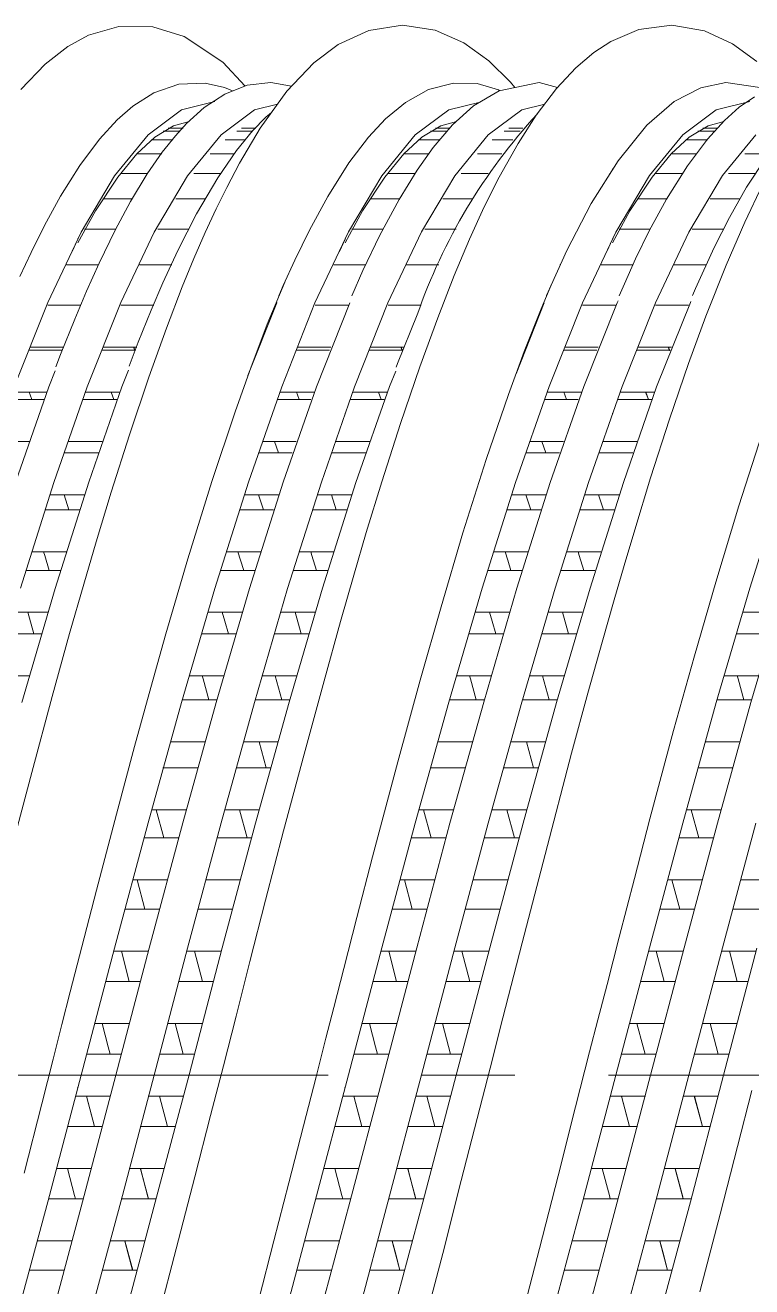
# Model space of a CAD drawing. Header units: millimetres. Extents: x 4229 to 8429, y -1187 to 1783.
# Drawn here: x 5925.18 to 5944.64, y -350.42 to -316.61 of the extents above; entities that cross this region are included whole.
import ezdxf

# ---------------------------------------------------------------- set-up
doc = ezdxf.new("R2010")
doc.units = ezdxf.units.MM
doc.linetypes.add('CENTER', pattern=[2, 1.25, -0.25, 0.25, -0.25])

msp = doc.modelspace()

# ---------------------------------------------------------------- linework, layer by layer
at = {"linetype": 'Continuous', "lineweight": 5}
for p, q in [((5927.693, -316.641), (5926.874, -316.879)), ((5928.604, -316.65), (5927.693, -316.641)), ((5929.438, -316.908), (5928.604, -316.65)), ((5934.389, -316.749), (5933.566, -317.129)), ((5935.284, -316.61), (5934.389, -316.749)), ((5936.159, -316.742), (5935.284, -316.61)), ((5936.933, -317.086), (5936.159, -316.742)), ((5941.621, -316.727), (5940.866, -317.044)), ((5942.506, -316.611), (5941.621, -316.727)), ((5943.376, -316.757), (5942.506, -316.611)), ((5944.129, -317.106), (5943.376, -316.757)), ((5926.874, -316.879), (5926.321, -317.182)), ((5930.473, -317.597), (5929.438, -316.908)), ((5933.566, -317.129), (5932.911, -317.621)), ((5937.6, -317.568), (5936.933, -317.086)), ((5940.866, -317.044), (5940.413, -317.34)), ((5944.777, -317.585), (5944.129, -317.106)), ((5926.321, -317.182), (5925.721, -317.65)), ((5940.413, -317.34), (5939.929, -317.752)), ((5925.721, -317.65), (5925.067, -318.334)), ((5931.071, -318.24), (5930.473, -317.597)), ((5932.911, -317.621), (5932.192, -318.373)), ((5938.179, -318.14), (5937.6, -317.568)), ((5939.929, -317.752), (5939.417, -318.304)), ((5930.002, -318.159), (5929.293, -318.19)), ((5930.521, -318.276), (5930.002, -318.159)), ((5931.763, -318.145), (5931.131, -318.216)), ((5932.317, -318.242), (5931.763, -318.145)), ((5936.657, -318.159), (5935.988, -318.335)), ((5937.288, -318.176), (5936.657, -318.159)), ((5938.946, -318.146), (5937.874, -318.364)), ((5938.293, -318.279), (5938.179, -318.14)), ((5939.438, -318.282), (5938.946, -318.146)), ((5943.945, -318.148), (5943.275, -318.285)), ((5944.862, -318.281), (5943.945, -318.148)), ((5928.627, -318.425), (5928.069, -318.782)), ((5929.293, -318.19), (5928.627, -318.425)), ((5930.527, -318.454), (5929.979, -318.817)), ((5930.736, -318.372), (5930.521, -318.276)), ((5931.131, -318.216), (5930.527, -318.454)), ((5932.192, -318.373), (5931.478, -319.365)), ((5935.988, -318.335), (5935.369, -318.679)), ((5937.874, -318.364), (5937.193, -318.774)), ((5937.858, -318.345), (5937.288, -318.176)), ((5937.889, -318.361), (5937.858, -318.345)), ((5939.417, -318.304), (5938.872, -319.021)), ((5943.275, -318.285), (5942.567, -318.651)), ((5928.069, -318.782), (5927.649, -319.148)), ((5930.258, -318.656), (5929.366, -318.879)), ((5929.979, -318.817), (5929.505, -319.246)), ((5930.259, -318.657), (5930.258, -318.656)), ((5931.939, -318.725), (5931.32, -318.879)), ((5935.369, -318.679), (5934.832, -319.123)), ((5937.364, -318.671), (5936.532, -318.879)), ((5937.193, -318.774), (5936.628, -319.28)), ((5939.096, -318.727), (5938.486, -318.879)), ((5942.567, -318.651), (5941.83, -319.29)), ((5944.588, -318.657), (5943.686, -318.88)), ((5944.307, -318.808), (5943.912, -319.159)), ((5944.72, -318.525), (5944.307, -318.808)), ((5927.649, -319.148), (5927.173, -319.665)), ((5929.366, -318.879), (5928.475, -319.544)), ((5931.32, -318.879), (5930.429, -319.544)), ((5931.626, -319.077), (5931.269, -319.443)), ((5931.775, -318.952), (5931.626, -319.077)), ((5934.832, -319.123), (5934.374, -319.613)), ((5936.532, -318.879), (5935.629, -319.546)), ((5938.486, -318.879), (5937.583, -319.546)), ((5938.872, -319.021), (5938.382, -319.782)), ((5943.686, -318.88), (5942.795, -319.545)), ((5943.912, -319.159), (5943.453, -319.665)), ((5928.652, -319.608), (5929.155, -319.302)), ((5929.337, -319.449), (5928.882, -319.449)), ((5929.329, -319.449), (5928.913, -319.449)), ((5929.411, -319.372), (5929.013, -319.372)), ((5929.394, -319.372), (5929.039, -319.372)), ((5929.155, -319.302), (5929.576, -319.188)), ((5929.505, -319.246), (5929.204, -319.573)), ((5931.269, -319.443), (5930.842, -319.964)), ((5931.279, -319.449), (5930.853, -319.449)), ((5931.478, -319.365), (5930.92, -320.31)), ((5931.356, -319.372), (5930.975, -319.372)), ((5935.81, -319.608), (5936.312, -319.302)), ((5936.495, -319.449), (5936.039, -319.449)), ((5936.487, -319.449), (5936.071, -319.449)), ((5936.628, -319.28), (5936.11, -319.884)), ((5936.568, -319.372), (5936.17, -319.372)), ((5936.551, -319.372), (5936.197, -319.372)), ((5936.312, -319.302), (5936.733, -319.188)), ((5938.437, -319.449), (5938.01, -319.449)), ((5938.513, -319.372), (5938.133, -319.372)), ((5941.83, -319.29), (5941.062, -320.24)), ((5942.969, -319.608), (5943.472, -319.302)), ((5943.654, -319.449), (5943.199, -319.449)), ((5943.646, -319.449), (5943.231, -319.449)), ((5943.728, -319.372), (5943.33, -319.372)), ((5943.711, -319.372), (5943.356, -319.372)), ((5943.472, -319.302), (5943.893, -319.188)), ((5927.173, -319.665), (5926.642, -320.371)), ((5928.475, -319.544), (5927.572, -320.644)), ((5928.169, -320.059), (5928.652, -319.608)), ((5929.117, -319.678), (5928.571, -319.678)), ((5929.136, -319.678), (5928.577, -319.678)), ((5929.204, -319.573), (5928.851, -320.014)), ((5930.429, -319.544), (5929.526, -320.644)), ((5931.089, -319.678), (5930.537, -319.678)), ((5934.374, -319.613), (5933.853, -320.302)), ((5935.629, -319.546), (5934.738, -320.642)), ((5935.327, -320.059), (5935.81, -319.608)), ((5936.275, -319.678), (5935.729, -319.678)), ((5936.293, -319.678), (5935.735, -319.678)), ((5937.583, -319.546), (5936.692, -320.642)), ((5938.247, -319.678), (5937.694, -319.678)), ((5938.382, -319.782), (5937.878, -320.68)), ((5942.795, -319.545), (5941.903, -320.64)), ((5942.486, -320.059), (5942.969, -319.608)), ((5943.434, -319.678), (5942.888, -319.678)), ((5943.453, -319.678), (5942.894, -319.678)), ((5943.453, -319.665), (5942.921, -320.377)), ((5944.749, -319.545), (5943.857, -320.64)), ((5927.66, -320.679), (5928.169, -320.059)), ((5928.838, -320.058), (5928.17, -320.058)), ((5928.836, -320.058), (5928.176, -320.058)), ((5928.851, -320.014), (5928.447, -320.594)), ((5930.79, -320.058), (5930.14, -320.058)), ((5930.842, -319.964), (5930.341, -320.697)), ((5934.818, -320.679), (5935.327, -320.059)), ((5935.996, -320.058), (5935.327, -320.058)), ((5935.994, -320.058), (5935.334, -320.058)), ((5936.11, -319.884), (5935.677, -320.497)), ((5937.948, -320.058), (5937.298, -320.058)), ((5941.977, -320.679), (5942.486, -320.059)), ((5943.155, -320.058), (5942.487, -320.058)), ((5943.153, -320.058), (5942.493, -320.058)), ((5945.107, -320.058), (5944.457, -320.058)), ((5945.025, -320.156), (5944.503, -320.949)), ((5926.642, -320.371), (5926.129, -321.188)), ((5926.595, -320.464), (5926.595, -320.46)), ((5930.92, -320.31), (5930.579, -320.955)), ((5933.853, -320.302), (5933.29, -321.201)), ((5933.753, -320.464), (5933.753, -320.46)), ((5935.677, -320.497), (5935.197, -321.282)), ((5941.062, -320.24), (5940.341, -321.385)), ((5940.912, -320.464), (5940.912, -320.46)), ((5942.921, -320.377), (5942.363, -321.268)), ((5926.509, -320.587), (5926.508, -320.587)), ((5927.572, -320.644), (5926.681, -322.152)), ((5927.064, -321.581), (5927.66, -320.679)), ((5928.467, -320.587), (5927.736, -320.587)), ((5928.455, -320.587), (5927.738, -320.587)), ((5928.447, -320.594), (5928, -321.333)), ((5929.526, -320.644), (5928.635, -322.152)), ((5930.425, -320.587), (5929.698, -320.587)), ((5930.341, -320.697), (5929.773, -321.669)), ((5933.666, -320.587), (5933.665, -320.587)), ((5934.738, -320.642), (5933.846, -322.149)), ((5934.221, -321.581), (5934.818, -320.679)), ((5935.624, -320.587), (5934.893, -320.587)), ((5935.613, -320.587), (5934.896, -320.587)), ((5936.692, -320.642), (5935.8, -322.149)), ((5937.582, -320.587), (5936.856, -320.587)), ((5937.878, -320.68), (5937.478, -321.481)), ((5940.826, -320.587), (5940.825, -320.587)), ((5941.903, -320.64), (5941, -322.154)), ((5941.381, -321.581), (5941.977, -320.679)), ((5942.784, -320.587), (5942.053, -320.587)), ((5942.772, -320.587), (5942.056, -320.587)), ((5943.857, -320.64), (5942.955, -322.154)), ((5944.742, -320.587), (5944.016, -320.587)), ((5926.129, -321.188), (5925.698, -321.978)), ((5930.579, -320.955), (5930.295, -321.533)), ((5933.29, -321.201), (5932.8, -322.1)), ((5944.503, -320.949), (5944.042, -321.763)), ((5944.932, -320.891), (5944.457, -321.885)), ((5928.047, -321.261), (5927.266, -321.261)), ((5928.055, -321.261), (5927.275, -321.261)), ((5928, -321.333), (5927.59, -322.101)), ((5929.658, -321.261), (5929.213, -321.261)), ((5930.007, -321.261), (5929.227, -321.261)), ((5930.295, -321.533), (5930.002, -322.167)), ((5935.205, -321.261), (5934.424, -321.261)), ((5935.213, -321.261), (5934.433, -321.261)), ((5935.197, -321.282), (5934.682, -322.241)), ((5936.815, -321.261), (5936.37, -321.261)), ((5937.165, -321.261), (5936.385, -321.261)), ((5937.478, -321.481), (5937.084, -322.343)), ((5940.341, -321.385), (5939.685, -322.645)), ((5942.364, -321.261), (5941.583, -321.261)), ((5942.373, -321.261), (5941.592, -321.261)), ((5942.363, -321.268), (5941.898, -322.124)), ((5943.975, -321.261), (5943.53, -321.261)), ((5944.325, -321.261), (5943.544, -321.261)), ((5926.595, -322.442), (5927.064, -321.581)), ((5929.773, -321.669), (5929.274, -322.645)), ((5933.753, -322.442), (5934.221, -321.581)), ((5940.912, -322.442), (5941.381, -321.581)), ((5944.042, -321.763), (5943.638, -322.566)), ((5925.698, -321.978), (5925.343, -322.698)), ((5926.681, -322.152), (5925.789, -324.045)), ((5927.607, -322.077), (5926.773, -322.077)), ((5927.608, -322.077), (5926.794, -322.077)), ((5927.59, -322.101), (5927.161, -322.987)), ((5928.635, -322.152), (5927.743, -324.045)), ((5929.564, -322.077), (5928.731, -322.077)), ((5929.566, -322.077), (5928.733, -322.077)), ((5930.002, -322.167), (5929.699, -322.863)), ((5932.8, -322.1), (5932.405, -322.903)), ((5933.846, -322.149), (5932.943, -324.051)), ((5934.764, -322.077), (5933.931, -322.077)), ((5934.766, -322.077), (5933.951, -322.077)), ((5935.8, -322.149), (5934.897, -324.051)), ((5936.722, -322.077), (5935.889, -322.077)), ((5936.724, -322.077), (5935.891, -322.077)), ((5941, -322.154), (5940.109, -324.048)), ((5941.924, -322.077), (5941.091, -322.077)), ((5941.925, -322.077), (5941.111, -322.077)), ((5941.898, -322.124), (5941.532, -322.872)), ((5942.955, -322.154), (5942.063, -324.048)), ((5943.881, -322.077), (5943.048, -322.077)), ((5943.883, -322.077), (5943.05, -322.077)), ((5944.457, -321.885), (5943.955, -323.038)), ((5926.595, -322.344), (5926.442, -322.675)), ((5926.595, -322.324), (5926.595, -322.344)), ((5933.753, -322.344), (5933.599, -322.675)), ((5933.753, -322.324), (5933.753, -322.344)), ((5934.682, -322.241), (5934.229, -323.182)), ((5937.084, -322.343), (5936.675, -323.32)), ((5940.912, -322.344), (5940.759, -322.675)), ((5940.912, -322.324), (5940.912, -322.344)), ((5925.343, -322.698), (5925.043, -323.346)), ((5929.274, -322.645), (5928.872, -323.514)), ((5929.699, -322.863), (5929.387, -323.625)), ((5939.685, -322.645), (5939.141, -323.856)), ((5941.532, -322.872), (5941.23, -323.539)), ((5943.638, -322.566), (5943.132, -323.668)), ((5925.19, -323.028), (5925.188, -323.028)), ((5927.143, -323.028), (5926.29, -323.028)), ((5927.144, -323.028), (5926.595, -323.028)), ((5927.161, -322.987), (5926.823, -323.741)), ((5929.107, -323.028), (5928.241, -323.028)), ((5929.095, -323.028), (5928.243, -323.028)), ((5932.405, -322.903), (5932.091, -323.59)), ((5932.348, -323.028), (5932.346, -323.028)), ((5934.3, -323.028), (5933.447, -323.028)), ((5934.301, -323.028), (5933.753, -323.028)), ((5934.229, -323.182), (5933.93, -323.859)), ((5936.264, -323.028), (5935.399, -323.028)), ((5936.253, -323.028), (5935.4, -323.028)), ((5939.507, -323.028), (5939.505, -323.028)), ((5941.46, -323.028), (5940.607, -323.028)), ((5941.461, -323.028), (5940.912, -323.028)), ((5943.424, -323.028), (5942.558, -323.028)), ((5943.412, -323.028), (5942.56, -323.028)), ((5943.955, -323.038), (5943.409, -324.409)), ((5928.872, -323.514), (5928.555, -324.247)), ((5931.665, -324.621), (5932.135, -323.495)), ((5936.675, -323.32), (5936.236, -324.449)), ((5938.999, -324.208), (5939.287, -323.531)), ((5941.23, -323.539), (5941.095, -323.862)), ((5926.823, -323.741), (5926.508, -324.484)), ((5929.387, -323.625), (5928.963, -324.732)), ((5932.091, -323.59), (5931.976, -323.86)), ((5943.132, -323.668), (5943.054, -323.856)), ((5925.789, -324.045), (5924.886, -326.301)), ((5926.666, -324.111), (5925.79, -324.111)), ((5926.671, -324.111), (5926.595, -324.111)), ((5927.743, -324.045), (5926.84, -326.301)), ((5928.616, -324.111), (5927.744, -324.111)), ((5928.63, -324.111), (5927.749, -324.111)), ((5928.555, -324.247), (5928.208, -325.106)), ((5931.92, -324.051), (5931.148, -325.996)), ((5931.924, -324.043), (5931.92, -324.051)), ((5932.943, -324.051), (5932.052, -326.298)), ((5933.824, -324.111), (5932.948, -324.111)), ((5933.874, -324.051), (5932.983, -326.298)), ((5933.829, -324.111), (5933.753, -324.111)), ((5934.897, -324.051), (5934.006, -326.298)), ((5935.774, -324.111), (5934.902, -324.111)), ((5935.788, -324.111), (5934.907, -324.111)), ((5939.086, -324.048), (5938.329, -325.954)), ((5938.55, -325.353), (5938.999, -324.208)), ((5940.109, -324.048), (5939.218, -326.294)), ((5940.983, -324.111), (5940.107, -324.111)), ((5941.04, -324.048), (5940.149, -326.294)), ((5940.989, -324.111), (5940.912, -324.111)), ((5941.064, -323.996), (5941.04, -324.048)), ((5942.063, -324.048), (5941.172, -326.294)), ((5942.934, -324.111), (5942.061, -324.111)), ((5942.947, -324.111), (5942.066, -324.111)), ((5942.998, -324.045), (5942.095, -326.301)), ((5943.012, -324.015), (5942.998, -324.045)), ((5926.508, -324.484), (5926.127, -325.438)), ((5935.684, -324.369), (5935.157, -325.673)), ((5936.236, -324.449), (5935.756, -325.765)), ((5943.409, -324.409), (5942.945, -325.674)), ((5928.963, -324.732), (5928.496, -326.044)), ((5931.231, -325.763), (5931.665, -324.621)), ((5925.319, -325.236), (5926.208, -325.236)), ((5927.272, -325.236), (5928.158, -325.236)), ((5927.283, -325.236), (5928.172, -325.236)), ((5928.208, -325.106), (5927.966, -325.745)), ((5928.121, -325.329), (5928.085, -325.236)), ((5928.132, -325.336), (5928.094, -325.236)), ((5932.477, -325.236), (5933.366, -325.236)), ((5934.43, -325.236), (5935.316, -325.236)), ((5934.441, -325.236), (5935.329, -325.236)), ((5935.279, -325.329), (5935.242, -325.236)), ((5935.29, -325.336), (5935.251, -325.236)), ((5939.636, -325.236), (5940.525, -325.236)), ((5941.589, -325.236), (5942.476, -325.236)), ((5941.6, -325.236), (5942.489, -325.236)), ((5942.439, -325.329), (5942.402, -325.236)), ((5942.449, -325.336), (5942.411, -325.236)), ((5926.176, -325.317), (5925.287, -325.317)), ((5926.127, -325.438), (5926.004, -325.765)), ((5928.126, -325.317), (5927.24, -325.317)), ((5928.14, -325.317), (5927.251, -325.317)), ((5933.334, -325.317), (5932.445, -325.317)), ((5935.284, -325.317), (5934.398, -325.317)), ((5935.298, -325.317), (5934.408, -325.317)), ((5938.125, -326.51), (5938.55, -325.353)), ((5940.493, -325.317), (5939.604, -325.317)), ((5942.443, -325.317), (5941.557, -325.317)), ((5942.457, -325.317), (5941.568, -325.317)), ((5925.989, -325.871), (5925.817, -326.301)), ((5927.953, -325.851), (5927.775, -326.298)), ((5930.803, -326.973), (5931.231, -325.763)), ((5935.105, -325.88), (5934.941, -326.294)), ((5935.157, -325.673), (5935.12, -325.775)), ((5935.756, -325.765), (5935.236, -327.283)), ((5942.945, -325.674), (5942.435, -327.165)), ((5928.496, -326.044), (5927.978, -327.59)), ((5924.854, -326.442), (5925.752, -326.442)), ((5925.817, -326.301), (5924.926, -328.863)), ((5925.316, -326.514), (5925.289, -326.442)), ((5925.359, -326.639), (5925.316, -326.514)), ((5926.84, -326.301), (5925.949, -328.863)), ((5926.805, -326.442), (5927.708, -326.442)), ((5926.82, -326.442), (5927.715, -326.442)), ((5927.775, -326.298), (5926.884, -328.86)), ((5927.483, -326.442), (5927.556, -326.639)), ((5927.484, -326.442), (5927.558, -326.639)), ((5932.052, -326.298), (5931.161, -328.86)), ((5932.012, -326.442), (5932.91, -326.442)), ((5932.983, -326.298), (5932.092, -328.86)), ((5932.473, -326.514), (5932.447, -326.442)), ((5932.517, -326.639), (5932.473, -326.514)), ((5934.006, -326.298), (5933.115, -328.86)), ((5933.963, -326.442), (5934.866, -326.442)), ((5933.977, -326.442), (5934.872, -326.442)), ((5934.941, -326.294), (5934.038, -328.867)), ((5934.641, -326.442), (5934.714, -326.639)), ((5934.641, -326.442), (5934.716, -326.639)), ((5937.529, -328.253), (5938.125, -326.51)), ((5939.218, -326.294), (5938.315, -328.867)), ((5939.172, -326.442), (5940.069, -326.442)), ((5940.149, -326.294), (5939.246, -328.867)), ((5939.633, -326.514), (5939.606, -326.442)), ((5939.677, -326.639), (5939.633, -326.514)), ((5941.172, -326.294), (5940.269, -328.867)), ((5941.122, -326.442), (5942.025, -326.442)), ((5941.137, -326.442), (5942.032, -326.442)), ((5942.095, -326.301), (5941.204, -328.863)), ((5941.8, -326.442), (5941.873, -326.639)), ((5941.801, -326.442), (5941.875, -326.639)), ((5925.679, -326.639), (5924.781, -326.639)), ((5927.639, -326.639), (5926.734, -326.639)), ((5927.643, -326.639), (5926.745, -326.639)), ((5932.837, -326.639), (5931.938, -326.639)), ((5934.796, -326.639), (5933.892, -326.639)), ((5934.801, -326.639), (5933.903, -326.639)), ((5939.996, -326.639), (5939.098, -326.639)), ((5941.956, -326.639), (5941.052, -326.639)), ((5941.96, -326.639), (5941.062, -326.639)), ((5926.595, -327.004), (5926.595, -327.019)), ((5930.18, -328.842), (5930.803, -326.973)), ((5933.753, -327.004), (5933.753, -327.019)), ((5935.236, -327.283), (5934.734, -328.844)), ((5940.912, -327.004), (5940.912, -327.019)), ((5942.435, -327.165), (5941.932, -328.742)), ((5927.978, -327.59), (5927.489, -329.125)), ((5944.3, -329.488), (5944.924, -327.549)), ((5924.381, -327.765), (5925.285, -327.765)), ((5926.33, -327.765), (5927.242, -327.765)), ((5926.595, -327.765), (5927.246, -327.765)), ((5931.538, -327.765), (5932.443, -327.765)), ((5931.862, -327.765), (5931.966, -328.07)), ((5933.487, -327.765), (5934.399, -327.765)), ((5933.753, -327.765), (5934.404, -327.765)), ((5938.698, -327.765), (5939.602, -327.765)), ((5939.021, -327.765), (5939.125, -328.07)), ((5940.647, -327.765), (5941.559, -327.765)), ((5940.912, -327.765), (5941.563, -327.765)), ((5927.14, -328.07), (5926.227, -328.07)), ((5927.144, -328.07), (5926.595, -328.07)), ((5932.337, -328.07), (5931.432, -328.07)), ((5934.298, -328.07), (5933.385, -328.07)), ((5934.302, -328.07), (5933.753, -328.07)), ((5936.907, -330.214), (5937.529, -328.253)), ((5939.497, -328.07), (5938.592, -328.07)), ((5941.457, -328.07), (5940.545, -328.07)), ((5941.461, -328.07), (5940.912, -328.07)), ((5925.949, -328.863), (5925.058, -331.697)), ((5926.884, -328.86), (5925.981, -331.705)), ((5929.535, -330.914), (5930.18, -328.842)), ((5931.161, -328.86), (5930.258, -331.705)), ((5932.092, -328.86), (5931.189, -331.705)), ((5933.115, -328.86), (5932.212, -331.705)), ((5934.038, -328.867), (5933.147, -331.701)), ((5934.734, -328.844), (5934.317, -330.21)), ((5938.315, -328.867), (5937.423, -331.701)), ((5939.246, -328.867), (5938.354, -331.701)), ((5940.269, -328.867), (5939.377, -331.701)), ((5941.204, -328.863), (5940.312, -331.697)), ((5941.932, -328.742), (5941.507, -330.136)), ((5945.48, -328.863), (5944.589, -331.697)), ((5925.853, -329.195), (5926.766, -329.195)), ((5926.355, -329.6), (5926.225, -329.195)), ((5926.595, -329.195), (5926.77, -329.195)), ((5927.489, -329.125), (5927.082, -330.459)), ((5931.058, -329.195), (5931.969, -329.195)), ((5931.561, -329.6), (5931.432, -329.195)), ((5933.011, -329.195), (5933.924, -329.195)), ((5933.513, -329.6), (5933.383, -329.195)), ((5933.753, -329.195), (5933.927, -329.195)), ((5938.217, -329.195), (5939.128, -329.195)), ((5938.721, -329.6), (5938.591, -329.195)), ((5940.17, -329.195), (5941.083, -329.195)), ((5940.672, -329.6), (5940.542, -329.195)), ((5940.912, -329.195), (5941.087, -329.195)), ((5926.633, -329.6), (5925.72, -329.6)), ((5926.643, -329.6), (5926.595, -329.6)), ((5931.837, -329.6), (5930.927, -329.6)), ((5933.791, -329.6), (5932.878, -329.6)), ((5933.8, -329.6), (5933.753, -329.6)), ((5938.997, -329.6), (5938.086, -329.6)), ((5940.95, -329.6), (5940.038, -329.6)), ((5940.96, -329.6), (5940.912, -329.6)), ((5943.677, -331.537), (5944.3, -329.488)), ((5934.317, -330.21), (5933.984, -331.35)), ((5936.321, -332.199), (5936.907, -330.214)), ((5941.507, -330.136), (5941.223, -331.091)), ((5927.082, -330.459), (5926.749, -331.587)), ((5925.366, -330.725), (5926.28, -330.725)), ((5925.674, -330.725), (5925.705, -330.821)), ((5925.705, -330.821), (5925.827, -331.22)), ((5928.947, -332.918), (5929.535, -330.914)), ((5930.57, -330.725), (5931.491, -330.725)), ((5930.881, -330.725), (5930.952, -330.945)), ((5930.952, -330.945), (5931.034, -331.22)), ((5932.524, -330.725), (5933.438, -330.725)), ((5932.832, -330.725), (5932.862, -330.821)), ((5932.862, -330.821), (5932.985, -331.22)), ((5937.729, -330.725), (5938.65, -330.725)), ((5938.04, -330.725), (5938.111, -330.945)), ((5938.111, -330.945), (5938.193, -331.22)), ((5939.683, -330.725), (5940.597, -330.725)), ((5939.991, -330.725), (5940.022, -330.821)), ((5940.022, -330.821), (5940.144, -331.22)), ((5926.125, -331.22), (5925.211, -331.22)), ((5931.339, -331.22), (5930.42, -331.22)), ((5933.283, -331.22), (5932.368, -331.22)), ((5933.984, -331.35), (5933.631, -332.588)), ((5938.498, -331.22), (5937.579, -331.22)), ((5940.443, -331.22), (5939.528, -331.22)), ((5941.223, -331.091), (5940.956, -332.01)), ((5926.749, -331.587), (5926.37, -332.917)), ((5943.105, -333.508), (5943.677, -331.537)), ((5925.981, -331.705), (5925.09, -334.762)), ((5930.258, -331.705), (5929.366, -334.762)), ((5931.189, -331.705), (5930.297, -334.762)), ((5932.212, -331.705), (5931.32, -334.762)), ((5933.147, -331.701), (5932.255, -334.757)), ((5937.423, -331.701), (5936.532, -334.757)), ((5938.354, -331.701), (5937.463, -334.757)), ((5939.377, -331.701), (5938.486, -334.757)), ((5940.312, -331.697), (5939.409, -334.766)), ((5940.956, -332.01), (5940.632, -333.144)), ((5944.589, -331.697), (5943.686, -334.766)), ((5945.52, -331.697), (5944.617, -334.766)), ((5924.873, -332.345), (5925.787, -332.345)), ((5925.418, -332.919), (5925.253, -332.345)), ((5930.077, -332.345), (5930.993, -332.345)), ((5930.53, -332.585), (5930.457, -332.345)), ((5932.031, -332.345), (5932.945, -332.345)), ((5932.575, -332.919), (5932.41, -332.345)), ((5935.763, -334.165), (5936.321, -332.199)), ((5937.237, -332.345), (5938.152, -332.345)), ((5937.689, -332.585), (5937.617, -332.345)), ((5939.19, -332.345), (5940.104, -332.345)), ((5939.735, -332.919), (5939.57, -332.345)), ((5944.405, -332.345), (5945.32, -332.345)), ((5930.625, -332.919), (5930.53, -332.585)), ((5933.631, -332.588), (5933.186, -334.179)), ((5937.784, -332.919), (5937.689, -332.585)), ((5925.617, -332.919), (5924.703, -332.919)), ((5926.37, -332.917), (5925.907, -334.597)), ((5928.544, -334.357), (5928.947, -332.918)), ((5930.824, -332.919), (5929.903, -332.919)), ((5932.775, -332.919), (5931.86, -332.919)), ((5937.984, -332.919), (5937.062, -332.919)), ((5939.935, -332.919), (5939.02, -332.919)), ((5945.152, -332.919), (5944.23, -332.919)), ((5940.632, -333.144), (5940.251, -334.511)), ((5942.547, -335.515), (5943.105, -333.508)), ((5924.368, -334.045), (5925.291, -334.045)), ((5929.573, -334.045), (5930.499, -334.045)), ((5929.922, -334.045), (5929.946, -334.126)), ((5931.526, -334.045), (5932.448, -334.045)), ((5931.877, -334.045), (5932.056, -334.688)), ((5936.733, -334.045), (5937.659, -334.045)), ((5937.082, -334.045), (5937.106, -334.126)), ((5938.685, -334.045), (5939.608, -334.045)), ((5939.036, -334.045), (5939.216, -334.688)), ((5943.901, -334.045), (5944.827, -334.045)), ((5944.249, -334.045), (5944.274, -334.126)), ((5928.112, -335.945), (5928.544, -334.357)), ((5929.946, -334.126), (5930.103, -334.688)), ((5933.186, -334.179), (5932.65, -336.143)), ((5935.16, -336.356), (5935.763, -334.165)), ((5937.106, -334.126), (5937.262, -334.688)), ((5944.274, -334.126), (5944.43, -334.688)), ((5925.907, -334.597), (5925.36, -336.637)), ((5930.314, -334.688), (5929.39, -334.688)), ((5932.268, -334.688), (5931.34, -334.688)), ((5937.473, -334.688), (5936.55, -334.688)), ((5939.427, -334.688), (5938.499, -334.688)), ((5940.251, -334.511), (5939.816, -336.117)), ((5944.641, -334.688), (5943.718, -334.688)), ((5929.366, -334.762), (5928.475, -337.989)), ((5930.297, -334.762), (5929.406, -337.989)), ((5931.32, -334.762), (5930.429, -337.989)), ((5932.255, -334.757), (5931.352, -337.998)), ((5936.532, -334.757), (5935.629, -337.998)), ((5937.463, -334.757), (5936.56, -337.998)), ((5938.486, -334.757), (5937.583, -337.998)), ((5939.409, -334.766), (5938.518, -337.993)), ((5943.686, -334.766), (5942.795, -337.993)), ((5944.617, -334.766), (5943.726, -337.993)), ((5941.916, -337.879), (5942.547, -335.515)), ((5927.627, -337.758), (5928.112, -335.945)), ((5929.07, -335.814), (5929.993, -335.814)), ((5931.026, -335.814), (5931.952, -335.814)), ((5931.64, -336.516), (5931.447, -335.814)), ((5936.229, -335.814), (5937.152, -335.814)), ((5938.185, -335.814), (5939.111, -335.814)), ((5938.799, -336.516), (5938.607, -335.814)), ((5943.397, -335.814), (5944.32, -335.814)), ((5932.65, -336.143), (5932.103, -338.2)), ((5934.482, -338.9), (5935.16, -336.356)), ((5939.816, -336.117), (5939.106, -338.832)), ((5925.36, -336.637), (5924.826, -338.66)), ((5929.8, -336.516), (5928.87, -336.516)), ((5931.759, -336.516), (5930.83, -336.516)), ((5936.96, -336.516), (5936.029, -336.516)), ((5938.918, -336.516), (5937.989, -336.516)), ((5944.127, -336.516), (5943.197, -336.516)), ((5927.09, -339.794), (5927.627, -337.758)), ((5928.565, -337.642), (5929.491, -337.642)), ((5928.9, -338.391), (5928.694, -337.642)), ((5930.517, -337.642), (5931.45, -337.642)), ((5930.924, -337.642), (5931.128, -338.391)), ((5935.724, -337.642), (5936.651, -337.642)), ((5936.059, -338.391), (5935.854, -337.642)), ((5937.676, -337.642), (5938.609, -337.642)), ((5938.084, -337.642), (5938.287, -338.391)), ((5942.892, -337.642), (5943.819, -337.642)), ((5943.227, -338.391), (5943.022, -337.642)), ((5928.475, -337.989), (5927.572, -341.345)), ((5929.406, -337.989), (5928.503, -341.345)), ((5930.429, -337.989), (5929.526, -341.345)), ((5931.352, -337.998), (5930.461, -341.34)), ((5935.629, -337.998), (5934.738, -341.34)), ((5936.56, -337.998), (5935.669, -341.34)), ((5937.583, -337.998), (5936.692, -341.34)), ((5938.518, -337.993), (5937.627, -341.336)), ((5941.499, -339.482), (5941.916, -337.879)), ((5942.795, -337.993), (5941.903, -341.336)), ((5943.726, -337.993), (5942.834, -341.336)), ((5944.749, -337.993), (5943.857, -341.336)), ((5929.29, -338.391), (5928.362, -338.391)), ((5931.245, -338.391), (5930.316, -338.391)), ((5932.103, -338.2), (5931.62, -340.06)), ((5936.45, -338.391), (5935.521, -338.391)), ((5938.405, -338.391), (5937.476, -338.391)), ((5943.618, -338.391), (5942.689, -338.391)), ((5934.061, -340.527), (5934.482, -338.9)), ((5939.106, -338.832), (5938.495, -341.199)), ((5926.696, -341.313), (5927.09, -339.794)), ((5928.06, -339.517), (5928.99, -339.517)), ((5928.179, -339.517), (5928.391, -340.302)), ((5930.014, -339.517), (5930.942, -339.517)), ((5935.22, -339.517), (5936.15, -339.517)), ((5935.338, -339.517), (5935.551, -340.302)), ((5937.174, -339.517), (5938.102, -339.517)), ((5941.092, -341.051), (5941.499, -339.482)), ((5942.388, -339.517), (5943.317, -339.517)), ((5942.506, -339.517), (5942.719, -340.302)), ((5944.342, -339.517), (5945.269, -339.517)), ((5931.62, -340.06), (5931.202, -341.705)), ((5928.781, -340.302), (5927.851, -340.302)), ((5930.73, -340.302), (5929.805, -340.302)), ((5935.94, -340.302), (5935.01, -340.302)), ((5937.89, -340.302), (5936.965, -340.302)), ((5943.108, -340.302), (5942.178, -340.302)), ((5945.058, -340.302), (5944.133, -340.302)), ((5933.714, -341.887), (5934.061, -340.527)), ((5940.766, -342.317), (5941.092, -341.051)), ((5926.387, -342.515), (5926.696, -341.313)), ((5927.572, -341.345), (5926.681, -344.746)), ((5927.551, -341.427), (5928.482, -341.427)), ((5928.503, -341.345), (5927.612, -344.746)), ((5927.97, -342.236), (5927.758, -341.427)), ((5929.526, -341.345), (5928.635, -344.746)), ((5929.506, -341.427), (5930.431, -341.427)), ((5930.461, -341.34), (5929.57, -344.741)), ((5929.928, -342.236), (5929.714, -341.427)), ((5934.738, -341.34), (5933.846, -344.741)), ((5934.711, -341.427), (5935.641, -341.427)), ((5935.669, -341.34), (5934.777, -344.741)), ((5935.129, -342.236), (5934.918, -341.427)), ((5936.692, -341.34), (5935.8, -344.741)), ((5936.665, -341.427), (5937.591, -341.427)), ((5937.627, -341.336), (5936.724, -344.751)), ((5937.087, -342.236), (5936.874, -341.427)), ((5938.495, -341.199), (5937.977, -343.213)), ((5941.903, -341.336), (5941, -344.751)), ((5941.879, -341.427), (5942.809, -341.427)), ((5942.834, -341.336), (5941.931, -344.751)), ((5942.297, -342.236), (5942.086, -341.427)), ((5943.857, -341.336), (5942.955, -344.751)), ((5943.833, -341.427), (5944.759, -341.427)), ((5944.781, -341.345), (5943.889, -344.746)), ((5944.255, -342.236), (5944.042, -341.427)), ((5931.202, -341.705), (5930.831, -343.165)), ((5933.447, -342.938), (5933.714, -341.887)), ((5928.267, -342.236), (5927.337, -342.236)), ((5930.217, -342.236), (5929.291, -342.236)), ((5935.427, -342.236), (5934.496, -342.236)), ((5937.376, -342.236), (5936.45, -342.236)), ((5940.522, -343.263), (5940.766, -342.317)), ((5942.595, -342.236), (5941.664, -342.236)), ((5944.544, -342.236), (5943.618, -342.236)), ((5926.162, -343.396), (5926.387, -342.515)), ((5930.831, -343.165), (5930.491, -344.497)), ((5933.238, -343.759), (5933.447, -342.938)), ((5925.929, -344.318), (5926.162, -343.396)), ((5927.039, -343.362), (5927.97, -343.362)), ((5927.241, -343.362), (5927.407, -343.994)), ((5928.993, -343.362), (5929.922, -343.362)), ((5929.2, -343.362), (5929.415, -344.183)), ((5934.198, -343.362), (5935.129, -343.362)), ((5934.401, -343.362), (5934.566, -343.994)), ((5936.153, -343.362), (5937.082, -343.362)), ((5936.36, -343.362), (5936.574, -344.183)), ((5937.977, -343.213), (5937.632, -344.558)), ((5940.3, -344.128), (5940.522, -343.263)), ((5941.366, -343.362), (5942.297, -343.362)), ((5941.568, -343.362), (5941.734, -343.994)), ((5943.32, -343.362), (5944.249, -343.362)), ((5943.528, -343.362), (5943.742, -344.183)), ((5932.973, -344.793), (5933.238, -343.759)), ((5927.753, -344.183), (5926.822, -344.183)), ((5927.407, -343.994), (5927.457, -344.183)), ((5929.707, -344.183), (5928.776, -344.183)), ((5934.912, -344.183), (5933.982, -344.183)), ((5934.566, -343.994), (5934.616, -344.183)), ((5936.867, -344.183), (5935.936, -344.183)), ((5939.925, -345.595), (5940.3, -344.128)), ((5942.08, -344.183), (5941.15, -344.183)), ((5941.734, -343.994), (5941.784, -344.183)), ((5944.035, -344.183), (5943.104, -344.183)), ((5925.627, -345.517), (5925.929, -344.318)), ((5930.491, -344.497), (5930.149, -345.834)), ((5926.681, -344.746), (5925.789, -348.146)), ((5927.612, -344.746), (5926.72, -348.146)), ((5928.635, -344.746), (5927.743, -348.146)), ((5929.57, -344.741), (5928.667, -348.156)), ((5932.637, -346.105), (5932.973, -344.793)), ((5933.846, -344.741), (5932.943, -348.156)), ((5934.777, -344.741), (5933.874, -348.156)), ((5935.8, -344.741), (5934.897, -348.156)), ((5936.724, -344.751), (5935.832, -348.151)), ((5937.632, -344.558), (5937.286, -345.914)), ((5941, -344.751), (5940.109, -348.151)), ((5941.931, -344.751), (5941.04, -348.151)), ((5942.955, -344.751), (5942.063, -348.151)), ((5943.889, -344.746), (5942.998, -348.146)), ((5926.584, -345.086), (5926.584, -345.083)), ((5933.744, -345.086), (5933.744, -345.083)), ((5940.911, -345.086), (5940.911, -345.083)), ((5944.643, -345.164), (5944.264, -346.662)), ((5925.153, -347.379), (5925.627, -345.517)), ((5926.534, -345.309), (5927.465, -345.309)), ((5926.584, -345.309), (5927.457, -345.309)), ((5926.833, -345.352), (5926.822, -345.309)), ((5927.04, -346.13), (5926.826, -345.309)), ((5927.039, -346.13), (5926.833, -345.352)), ((5928.48, -345.309), (5929.415, -345.309)), ((5928.488, -345.309), (5929.419, -345.309)), ((5928.993, -346.13), (5928.776, -345.309)), ((5928.994, -346.13), (5928.78, -345.309)), ((5933.693, -345.309), (5934.624, -345.309)), ((5933.744, -345.309), (5934.616, -345.309)), ((5933.993, -345.352), (5933.981, -345.309)), ((5934.2, -346.13), (5933.985, -345.309)), ((5934.198, -346.13), (5933.993, -345.352)), ((5935.639, -345.309), (5936.574, -345.309)), ((5935.647, -345.309), (5936.578, -345.309)), ((5936.153, -346.13), (5935.936, -345.309)), ((5936.154, -346.13), (5935.939, -345.309)), ((5940.861, -345.309), (5941.792, -345.309)), ((5940.911, -345.309), (5941.784, -345.309)), ((5941.161, -345.352), (5941.149, -345.309)), ((5941.368, -346.13), (5941.153, -345.309)), ((5941.366, -346.13), (5941.161, -345.352)), ((5942.807, -345.309), (5943.742, -345.309)), ((5942.815, -345.309), (5943.746, -345.309)), ((5943.32, -346.13), (5943.103, -345.309)), ((5943.322, -346.13), (5943.107, -345.309)), ((5930.149, -345.834), (5929.728, -347.472)), ((5939.453, -347.45), (5939.925, -345.595)), ((5927.251, -346.13), (5926.32, -346.13)), ((5927.241, -346.13), (5926.584, -346.13)), ((5929.201, -346.13), (5928.264, -346.13)), ((5929.202, -346.13), (5928.274, -346.13)), ((5932.245, -347.633), (5932.637, -346.105)), ((5934.41, -346.13), (5933.479, -346.13)), ((5934.401, -346.13), (5933.744, -346.13)), ((5936.361, -346.13), (5935.424, -346.13)), ((5936.362, -346.13), (5935.433, -346.13)), ((5937.286, -345.914), (5936.863, -347.573)), ((5941.578, -346.13), (5940.647, -346.13)), ((5941.568, -346.13), (5940.911, -346.13)), ((5943.529, -346.13), (5942.592, -346.13)), ((5943.529, -346.13), (5942.601, -346.13)), ((5944.264, -346.662), (5943.797, -348.479)), ((5926.024, -347.255), (5926.955, -347.255)), ((5926.312, -347.255), (5926.503, -347.979)), ((5926.584, -347.255), (5926.946, -347.255)), ((5927.97, -347.255), (5928.904, -347.255)), ((5927.978, -347.255), (5928.904, -347.255)), ((5928.266, -347.255), (5928.277, -347.295)), ((5928.267, -347.255), (5928.468, -348.013)), ((5928.277, -347.295), (5928.481, -348.064)), ((5929.728, -347.472), (5929.228, -349.405)), ((5933.183, -347.255), (5934.114, -347.255)), ((5933.472, -347.255), (5933.663, -347.979)), ((5933.744, -347.255), (5934.106, -347.255)), ((5935.129, -347.255), (5936.064, -347.255)), ((5935.138, -347.255), (5936.064, -347.255)), ((5935.426, -347.255), (5935.436, -347.295)), ((5935.427, -347.255), (5935.628, -348.013)), ((5935.436, -347.295), (5935.641, -348.064)), ((5936.863, -347.573), (5936.364, -349.529)), ((5938.959, -349.395), (5939.453, -347.45)), ((5940.351, -347.255), (5941.282, -347.255)), ((5940.64, -347.255), (5940.831, -347.979)), ((5940.911, -347.255), (5941.274, -347.255)), ((5942.297, -347.255), (5943.232, -347.255)), ((5942.306, -347.255), (5943.232, -347.255)), ((5942.594, -347.255), (5942.604, -347.295)), ((5942.595, -347.255), (5942.796, -348.013)), ((5942.604, -347.295), (5942.809, -348.064)), ((5931.843, -349.193), (5932.245, -347.633)), ((5925.789, -348.146), (5924.886, -351.503)), ((5926.74, -348.064), (5925.81, -348.064)), ((5926.72, -348.146), (5925.817, -351.503)), ((5926.503, -347.979), (5926.526, -348.064)), ((5926.733, -348.064), (5926.584, -348.064)), ((5927.743, -348.146), (5926.84, -351.503)), ((5928.691, -348.064), (5927.757, -348.064)), ((5928.69, -348.064), (5927.764, -348.064)), ((5928.667, -348.156), (5927.775, -351.498)), ((5928.468, -348.013), (5928.482, -348.064)), ((5932.943, -348.156), (5932.052, -351.498)), ((5933.899, -348.064), (5932.969, -348.064)), ((5933.874, -348.156), (5932.983, -351.498)), ((5933.663, -347.979), (5933.686, -348.064)), ((5933.893, -348.064), (5933.744, -348.064)), ((5934.897, -348.156), (5934.006, -351.498)), ((5935.85, -348.064), (5934.917, -348.064)), ((5935.849, -348.064), (5934.924, -348.064)), ((5935.832, -348.151), (5934.941, -351.494)), ((5935.628, -348.013), (5935.641, -348.064)), ((5940.109, -348.151), (5939.218, -351.494)), ((5941.067, -348.064), (5940.137, -348.064)), ((5941.04, -348.151), (5940.149, -351.494)), ((5940.831, -347.979), (5940.853, -348.064)), ((5941.061, -348.064), (5940.911, -348.064)), ((5942.063, -348.151), (5941.172, -351.494)), ((5943.018, -348.064), (5942.085, -348.064)), ((5943.017, -348.064), (5942.092, -348.064)), ((5942.998, -348.146), (5942.095, -351.503)), ((5942.796, -348.013), (5942.809, -348.064)), ((5943.797, -348.479), (5943.254, -350.559)), ((5926.584, -348.64), (5926.584, -348.64)), ((5933.744, -348.64), (5933.744, -348.64)), ((5940.911, -348.64), (5940.911, -348.64)), ((5925.51, -349.19), (5926.44, -349.19)), ((5927.462, -349.19), (5928.39, -349.19)), ((5927.465, -349.19), (5928.39, -349.19)), ((5927.956, -349.587), (5927.85, -349.19)), ((5927.863, -349.235), (5927.851, -349.19)), ((5928.06, -349.975), (5927.863, -349.235)), ((5931.437, -350.765), (5931.843, -349.193)), ((5932.669, -349.19), (5933.6, -349.19)), ((5934.621, -349.19), (5935.55, -349.19)), ((5934.624, -349.19), (5935.55, -349.19)), ((5935.116, -349.587), (5935.01, -349.19)), ((5935.022, -349.235), (5935.01, -349.19)), ((5935.22, -349.975), (5935.022, -349.235)), ((5939.837, -349.19), (5940.768, -349.19)), ((5941.789, -349.19), (5942.717, -349.19)), ((5941.792, -349.19), (5942.718, -349.19)), ((5942.284, -349.587), (5942.178, -349.19)), ((5942.19, -349.235), (5942.178, -349.19)), ((5942.388, -349.975), (5942.19, -349.235)), ((5928.061, -349.975), (5927.956, -349.587)), ((5929.228, -349.405), (5928.703, -351.426)), ((5935.221, -349.975), (5935.116, -349.587)), ((5936.364, -349.529), (5935.661, -352.204)), ((5938.445, -351.373), (5938.959, -349.395)), ((5942.389, -349.975), (5942.284, -349.587)), ((5926.228, -349.975), (5925.3, -349.975)), ((5928.179, -349.975), (5927.253, -349.975)), ((5928.181, -349.975), (5927.254, -349.975)), ((5933.388, -349.975), (5932.459, -349.975)), ((5935.339, -349.975), (5934.413, -349.975)), ((5935.34, -349.975), (5934.414, -349.975)), ((5940.556, -349.975), (5939.627, -349.975)), ((5942.508, -349.975), (5941.581, -349.975)), ((5942.507, -349.975), (5941.581, -349.975))]:
    msp.add_line(p, q, dxfattribs=at)
at = {"linetype": 'CENTER', "lineweight": 5, "ltscale": 10}
msp.add_line((5900.801, -344.746), (6023.556, -344.746), dxfattribs=at)
at = {"linetype": 'Continuous', "lineweight": 5}
msp.add_arc((5950.225, -329.404), 15.388, 137.4181, 160.9016, dxfattribs=at)

doc.saveas('drawing.dxf')
